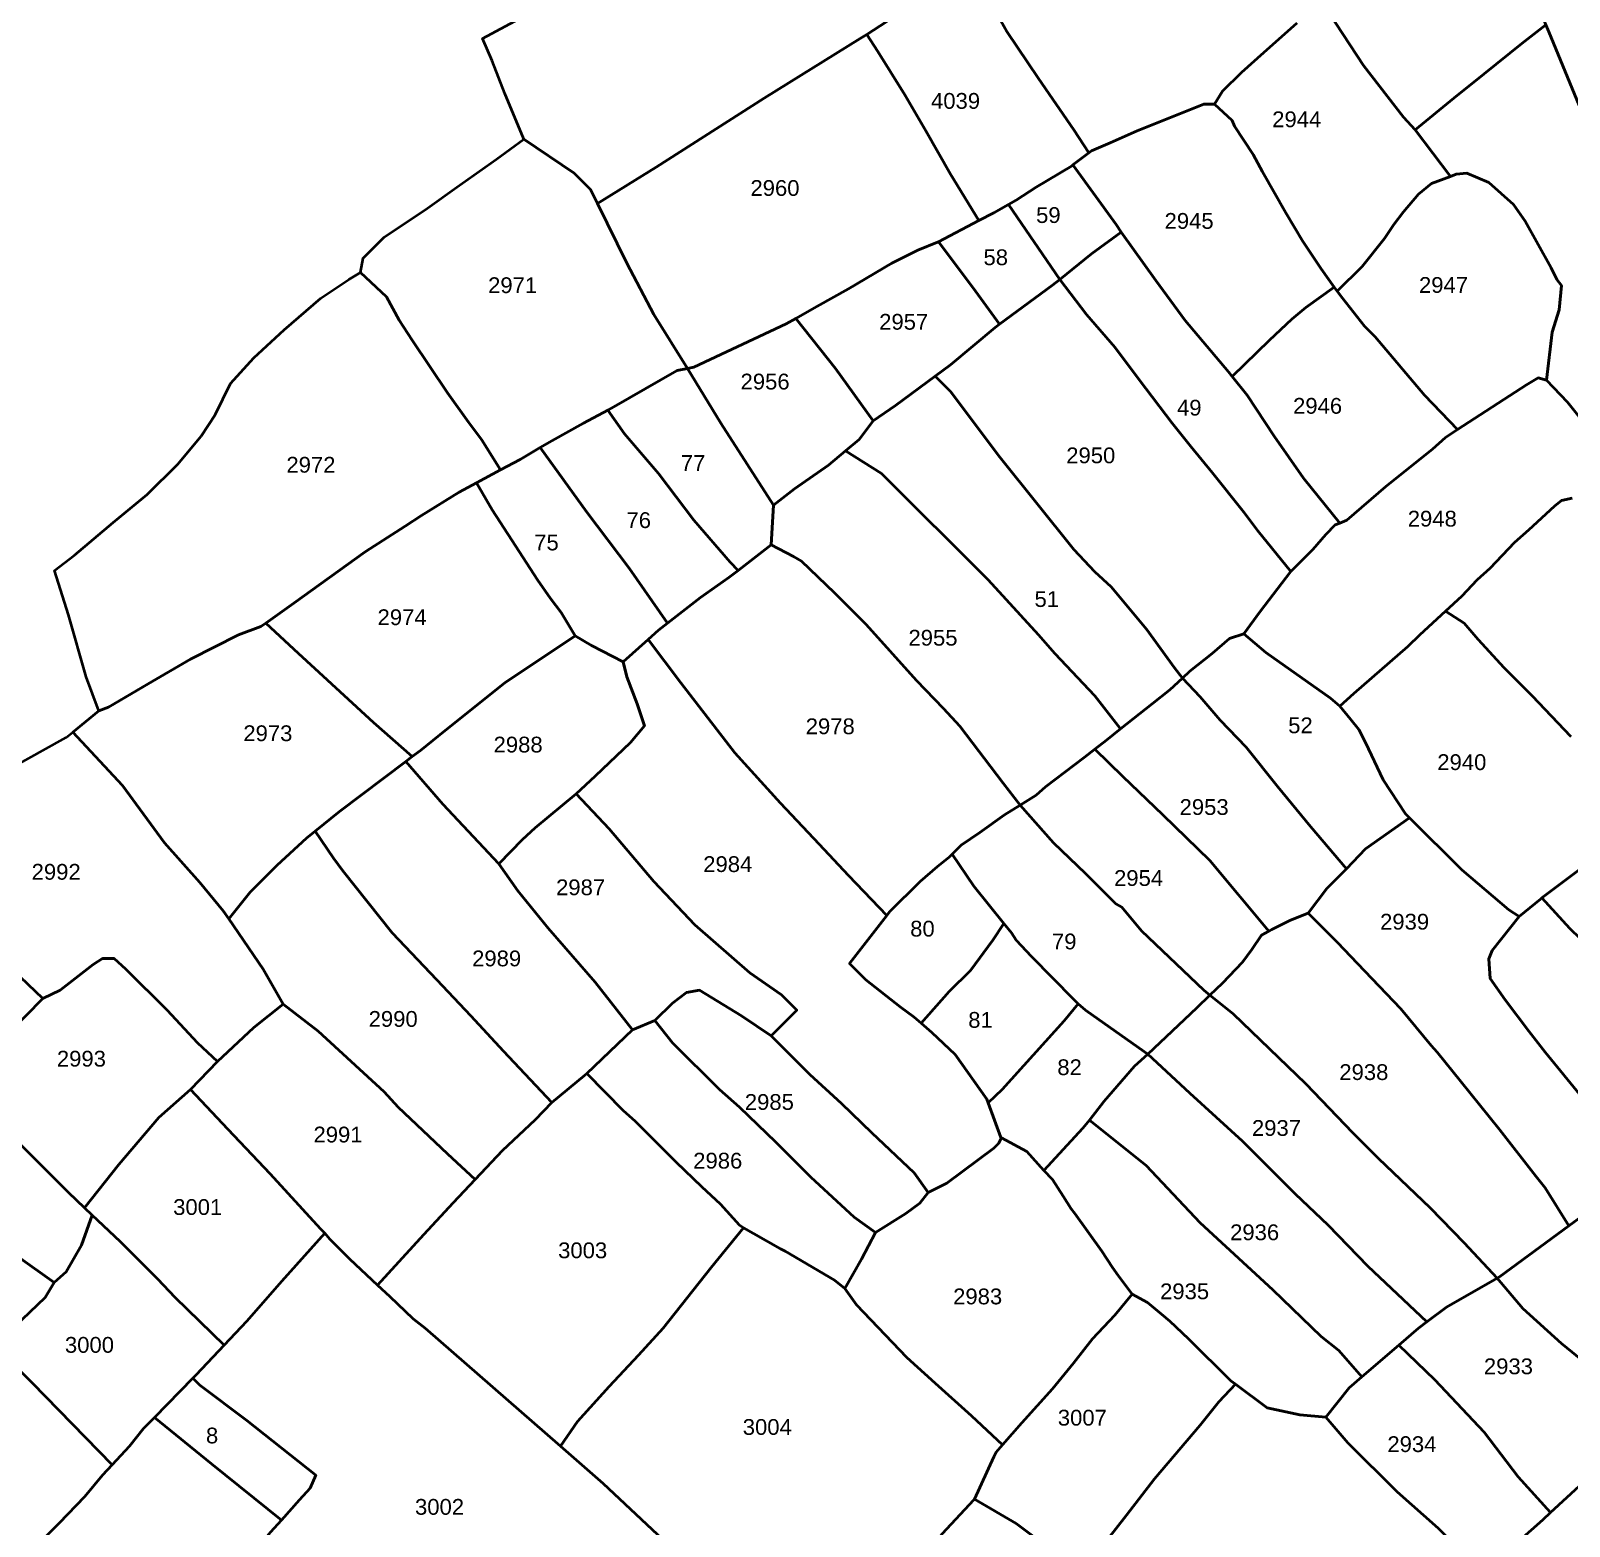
# Model space of a CAD drawing. Header units: inches. Extents: x -210528 to -96779, y -167010 to -59860.
# Drawn here: x -193927 to -181319, y -108929 to -96670 of the extents above; entities that cross this region are included whole.
import ezdxf

# ---------------------------------------------------------------- set-up
doc = ezdxf.new("R2010")
doc.units = ezdxf.units.IN
doc.header["$MEASUREMENT"] = 0
doc.layers.add('PDF7_Geometry', color=9, linetype='Continuous', true_color=0x808080)
doc.layers.add('PDF7_Text', color=7, linetype='Continuous', true_color=0xffffff)
doc.styles.add('PDF Arial', font='arial.ttf')

msp = doc.modelspace()

# ---------------------------------------------------------------- linework, layer by layer
at = {"layer": 'PDF7_Geometry', "color": 1, "lineweight": 40}
for points in [[(-187667, -95143), (-187446, -95296), (-187042, -95727), (-186744, -96073), (-186513, -96331), (-187076, -96700), (-187129, -96734), (-187917, -97223), (-188801, -97788), (-189282, -98087), (-189340, -97970), (-189474, -97836), (-189887, -97558), (-190041, -97184), (-190147, -96916), (-190224, -96733), (-189849, -96532), (-189484, -96341), (-189147, -96139), (-188734, -95842), (-188311, -95536), (-187907, -95296)], [(-182041, -95511), (-181775, -96016), (-181510, -96622), (-181707, -96773), (-182015, -97022), (-182265, -97223), (-182582, -97482), (-182678, -97377), (-183005, -96955), (-183343, -96438), (-183092, -96246), (-182745, -95996), (-182226, -95632)], [(-186052, -96456), (-185927, -96676), (-185668, -97060), (-185379, -97482), (-185257, -97671), (-185386, -97769), (-185399, -97779), (-185687, -97951), (-185850, -98057), (-185914, -98093), (-186033, -98162), (-186156, -98226), (-186389, -97846), (-186591, -97491), (-186764, -97194), (-186985, -96839), (-187076, -96700), (-186513, -96331), (-186273, -96264), (-186158, -96351)], [(-187076, -96700), (-186985, -96839), (-186764, -97194), (-186591, -97491), (-186389, -97846), (-186156, -98226), (-186489, -98399), (-186495, -98402), (-186658, -98469), (-186869, -98574), (-187225, -98785), (-187485, -98929), (-187658, -99028), (-187735, -99072), (-188494, -99427), (-188546, -99438), (-188821, -98996), (-189042, -98574), (-189282, -98087), (-188801, -97788), (-187917, -97223), (-187129, -96734)], [(-184226, -97271), (-184082, -97405), (-184063, -97453), (-183909, -97683), (-183832, -97827), (-183640, -98162), (-183505, -98392), (-183351, -98622), (-183244, -98772), (-183476, -98939), (-183592, -99035), (-183774, -99207), (-184080, -99504), (-184111, -99466), (-184466, -99044), (-184707, -98718), (-184990, -98320), (-185033, -98258), (-185386, -97769), (-185257, -97671), (-185235, -97654), (-185081, -97587), (-184860, -97491), (-184312, -97271)], [(-189887, -97558), (-189474, -97836), (-189340, -97970), (-189282, -98087), (-189042, -98574), (-188821, -98996), (-188546, -99438), (-188629, -99456), (-188763, -99532), (-189148, -99753), (-189198, -99779), (-189398, -99887), (-189657, -100031), (-189751, -100086), (-189917, -100184), (-190077, -100270), (-190234, -100021), (-190340, -99877), (-190513, -99637), (-190801, -99206), (-190907, -99043), (-191012, -98851), (-191224, -98650), (-191204, -98535), (-191031, -98363), (-190676, -98123), (-190435, -97951), (-190109, -97721)], [(-185386, -97769), (-185033, -98258), (-184990, -98320), (-185235, -98498), (-185494, -98709), (-185914, -98093), (-185850, -98057), (-185687, -97951), (-185399, -97779)], [(-182292, -97864), (-182246, -97846), (-182159, -97837), (-181977, -97913), (-181775, -98095), (-181679, -98230), (-181467, -98613), (-181419, -98709), (-181381, -98757), (-181400, -98958), (-181458, -99140), (-181506, -99533), (-181573, -99514), (-181669, -99572), (-182235, -99939), (-182506, -99658), (-182909, -99178), (-182996, -99092), (-183178, -98862), (-183221, -98803), (-183015, -98603), (-182832, -98373), (-182755, -98258), (-182678, -98153), (-182554, -98009), (-182448, -97923)], [(-185914, -98093), (-185494, -98709), (-185553, -98756), (-185988, -99075), (-186206, -98775), (-186489, -98399), (-186156, -98226), (-186033, -98162)], [(-184990, -98320), (-184707, -98718), (-184466, -99044), (-184111, -99466), (-184080, -99504), (-183957, -99657), (-183736, -99993), (-183496, -100338), (-183198, -100706), (-183236, -100721), (-183313, -100798), (-183419, -100923), (-183600, -101103), (-183871, -100769), (-183986, -100616), (-184246, -100290), (-184419, -100079), (-184572, -99887), (-184841, -99533), (-185043, -99264), (-185274, -98996), (-185494, -98709), (-185235, -98498)], [(-186489, -98399), (-186206, -98775), (-185988, -99075), (-186024, -99101), (-186389, -99408), (-186514, -99501), (-186841, -99743), (-187023, -99868), (-187331, -99437), (-187658, -99028), (-187485, -98929), (-187225, -98785), (-186869, -98574), (-186658, -98469), (-186495, -98402)], [(-191224, -98650), (-191012, -98851), (-190907, -99043), (-190801, -99206), (-190513, -99637), (-190340, -99877), (-190234, -100021), (-190077, -100270), (-190274, -100376), (-190417, -100452), (-190724, -100644), (-190859, -100730), (-191186, -100941), (-191772, -101362), (-192000, -101525), (-192041, -101554), (-192224, -101621), (-192618, -101822), (-192964, -102024), (-193291, -102215), (-193368, -102244), (-193473, -101966), (-193617, -101458), (-193733, -101094), (-193569, -100969), (-193252, -100701), (-192973, -100471), (-192723, -100222), (-192531, -99992), (-192416, -99819), (-192291, -99561), (-192098, -99350), (-191849, -99120), (-191551, -98861), (-191320, -98708)], [(-185494, -98709), (-185274, -98996), (-185043, -99264), (-184841, -99533), (-184572, -99887), (-184419, -100079), (-184246, -100290), (-183986, -100616), (-183871, -100769), (-183600, -101103), (-183602, -101105), (-183852, -101431), (-183986, -101613), (-184102, -101651), (-184246, -101776), (-184428, -101919), (-184489, -101976), (-184553, -101891), (-184784, -101574), (-185072, -101229), (-185207, -101105), (-185380, -100922), (-185985, -100165), (-186389, -99628), (-186514, -99501), (-186389, -99408), (-186024, -99101), (-185988, -99075), (-185553, -98756)], [(-183221, -98803), (-183178, -98862), (-182996, -99092), (-182909, -99178), (-182506, -99658), (-182235, -99939), (-182333, -100003), (-182438, -100099), (-182823, -100405), (-183140, -100683), (-183198, -100706), (-183496, -100338), (-183736, -99993), (-183957, -99657), (-184080, -99504), (-183774, -99207), (-183592, -99035), (-183476, -98939), (-183244, -98772)], [(-187658, -99028), (-187331, -99437), (-187023, -99868), (-187139, -100021), (-187249, -100114), (-187389, -100232), (-187667, -100424), (-187840, -100558), (-188273, -99887), (-188546, -99438), (-188494, -99427), (-187735, -99072)], [(-188546, -99438), (-188273, -99887), (-187840, -100558), (-187860, -100884), (-188129, -101093), (-188196, -101027), (-188494, -100682), (-188782, -100299), (-189061, -99973), (-189198, -99779), (-189148, -99753), (-188763, -99532), (-188629, -99456)], [(-186514, -99501), (-186389, -99628), (-185985, -100165), (-185380, -100922), (-185207, -101105), (-185072, -101229), (-184784, -101574), (-184553, -101891), (-184489, -101976), (-184592, -102073), (-184736, -102188), (-184995, -102393), (-185207, -102121), (-185534, -101775), (-185668, -101622), (-186082, -101172), (-186956, -100299), (-187249, -100114), (-187139, -100021), (-187023, -99868), (-186841, -99743)], [(-189198, -99779), (-189061, -99973), (-188782, -100299), (-188494, -100682), (-188196, -101027), (-188129, -101093), (-188206, -101152), (-188437, -101315), (-188709, -101526), (-189023, -101075), (-189369, -100615), (-189751, -100086), (-189657, -100031), (-189398, -99887)], [(-189751, -100086), (-189369, -100615), (-189023, -101075), (-188709, -101526), (-188783, -101583), (-188867, -101659), (-189071, -101842), (-189331, -101708), (-189465, -101631), (-189580, -101439), (-189667, -101324), (-189773, -101171), (-189984, -100845), (-190147, -100596), (-190274, -100376), (-190077, -100270), (-189917, -100184)], [(-187249, -100114), (-186956, -100299), (-186082, -101172), (-185668, -101622), (-185534, -101775), (-185207, -102121), (-184995, -102393), (-185111, -102485), (-185206, -102559), (-185294, -102628), (-185611, -102868), (-185688, -102935), (-185819, -103018), (-185957, -102839), (-186312, -102370), (-186447, -102226), (-186668, -101996), (-187081, -101536), (-187341, -101277), (-187610, -101018), (-187677, -100980), (-187860, -100884), (-187840, -100558), (-187667, -100424), (-187389, -100232)], [(-190274, -100376), (-190147, -100596), (-189984, -100845), (-189773, -101171), (-189667, -101324), (-189580, -101439), (-189465, -101631), (-190042, -102014), (-190532, -102407), (-190734, -102570), (-190800, -102620), (-191118, -102340), (-191599, -101899), (-191734, -101775), (-192000, -101525), (-191772, -101362), (-191186, -100941), (-190859, -100730), (-190724, -100644), (-190417, -100452)], [(-187860, -100884), (-187677, -100980), (-187610, -101018), (-187341, -101277), (-187081, -101536), (-186668, -101996), (-186447, -102226), (-186312, -102370), (-185957, -102839), (-185819, -103018), (-185947, -103098), (-186149, -103242), (-186303, -103347), (-186377, -103421), (-186399, -103443), (-186495, -103520), (-186639, -103644), (-186889, -103893), (-186912, -103922), (-187226, -103596), (-187466, -103337), (-187783, -103002), (-188158, -102590), (-188600, -102015), (-188867, -101659), (-188783, -101583), (-188709, -101526), (-188437, -101315), (-188206, -101152), (-188129, -101093)], [(-192000, -101525), (-191734, -101775), (-191599, -101899), (-191118, -102340), (-190800, -102620), (-190854, -102660), (-191397, -103069), (-191596, -103231), (-191666, -103289), (-191907, -103509), (-192128, -103730), (-192303, -103950), (-192349, -103883), (-192541, -103653), (-192830, -103327), (-193175, -102857), (-193582, -102420), (-193368, -102244), (-193291, -102215), (-192964, -102024), (-192618, -101822), (-192224, -101621), (-192041, -101554)], [(-183986, -101613), (-183804, -101766), (-183275, -102140), (-183198, -102207), (-183112, -102312), (-183044, -102399), (-182987, -102504), (-182843, -102811), (-182660, -103089), (-182628, -103121), (-182987, -103376), (-183145, -103539), (-183439, -103194), (-183708, -102868), (-183967, -102542), (-184179, -102322), (-184342, -102130), (-184489, -101976), (-184428, -101919), (-184246, -101776), (-184102, -101651)], [(-189465, -101631), (-189331, -101708), (-189071, -101842), (-189042, -101967), (-188956, -102187), (-188898, -102369), (-189013, -102503), (-189302, -102781), (-189456, -102925), (-189792, -103203), (-189898, -103299), (-190090, -103500), (-190551, -103011), (-190854, -102660), (-190800, -102620), (-190734, -102570), (-190532, -102407), (-190042, -102014)], [(-188867, -101659), (-188600, -102015), (-188158, -102590), (-187783, -103002), (-187466, -103337), (-187226, -103596), (-186912, -103922), (-187216, -104315), (-187082, -104449), (-186803, -104670), (-186688, -104756), (-186630, -104805), (-186543, -104881), (-186351, -105063), (-186092, -105427), (-186081, -105458), (-185976, -105743), (-185971, -105746), (-185996, -105791), (-186034, -105830), (-186419, -106117), (-186572, -106194), (-186688, -106031), (-187034, -105705), (-187284, -105465), (-187543, -105226), (-187860, -104909), (-187649, -104698), (-187774, -104574), (-188033, -104392), (-188485, -103999), (-188821, -103644), (-189187, -103213), (-189456, -102925), (-189302, -102781), (-189013, -102503), (-188898, -102369), (-188956, -102187), (-189042, -101967), (-189071, -101842)], [(-184489, -101976), (-184342, -102130), (-184179, -102322), (-183967, -102542), (-183708, -102868), (-183439, -103194), (-183145, -103539), (-183304, -103702), (-183458, -103903), (-183602, -103961), (-183756, -104038), (-183781, -104052), (-184265, -103472), (-184650, -103098), (-184976, -102782), (-185206, -102559), (-185111, -102485), (-184995, -102393), (-184736, -102188), (-184592, -102073)], [(-185206, -102559), (-184976, -102782), (-184650, -103098), (-184265, -103472), (-183781, -104052), (-183842, -104085), (-183919, -104200), (-183996, -104306), (-184160, -104478), (-184263, -104576), (-184313, -104536), (-184823, -104047), (-184986, -103855), (-185034, -103827), (-185284, -103577), (-185544, -103328), (-185819, -103018), (-185688, -102935), (-185611, -102868), (-185294, -102628)], [(-190854, -102660), (-190551, -103011), (-190090, -103500), (-189936, -103720), (-189686, -104027), (-189302, -104468), (-188995, -104861), (-189370, -105217), (-189389, -105235), (-189658, -105455), (-190052, -105034), (-190321, -104746), (-190600, -104449), (-190965, -104065), (-191369, -103557), (-191445, -103452), (-191596, -103231), (-191397, -103069)], [(-189456, -102925), (-189187, -103213), (-188821, -103644), (-188485, -103999), (-188033, -104392), (-187774, -104574), (-187649, -104698), (-187860, -104909), (-188101, -104746), (-188447, -104535), (-188552, -104555), (-188668, -104641), (-188812, -104784), (-188995, -104861), (-189302, -104468), (-189686, -104027), (-189936, -103720), (-190090, -103500), (-189898, -103299), (-189792, -103203)], [(-185819, -103018), (-185544, -103328), (-185284, -103577), (-185034, -103827), (-184986, -103855), (-184823, -104047), (-184313, -104536), (-184263, -104576), (-184371, -104680), (-184773, -105058), (-184986, -104910), (-185284, -104699), (-185343, -104646), (-185380, -104612), (-185726, -104258), (-185851, -104124), (-185890, -104066), (-185953, -103988), (-186197, -103683), (-186377, -103421), (-186303, -103347), (-186149, -103242), (-185947, -103098)], [(-191596, -103231), (-191445, -103452), (-191369, -103557), (-190965, -104065), (-190600, -104449), (-190321, -104746), (-190052, -105034), (-189658, -105455), (-189792, -105599), (-190062, -105848), (-190286, -106088), (-190513, -105877), (-190917, -105493), (-191032, -105369), (-191571, -104870), (-191859, -104650), (-192022, -104362), (-192303, -103950), (-192128, -103730), (-191907, -103509), (-191666, -103289)], [(-180997, -103294), (-180911, -103367), (-180776, -103492), (-180718, -103559), (-180488, -103846), (-180238, -104067), (-180065, -104239), (-179671, -104575), (-179575, -104661), (-179546, -104680), (-179196, -105084), (-179238, -105150), (-179275, -105214), (-179315, -105284), (-179473, -105434), (-179527, -105485), (-179700, -105610), (-179882, -105447), (-180526, -104805), (-180872, -104450), (-180968, -104364), (-181314, -104028), (-181542, -103779), (-181237, -103549)], [(-186377, -103421), (-186197, -103683), (-185953, -103988), (-186043, -104124), (-186226, -104373), (-186399, -104545), (-186630, -104805), (-186688, -104756), (-186803, -104670), (-187082, -104449), (-187216, -104315), (-186912, -103922), (-186889, -103893), (-186639, -103644), (-186495, -103520), (-186399, -103443)], [(-185953, -103988), (-185890, -104066), (-185851, -104124), (-185726, -104258), (-185380, -104612), (-185343, -104646), (-185457, -104785), (-185534, -104871), (-185967, -105350), (-186081, -105458), (-186092, -105427), (-186351, -105063), (-186543, -104881), (-186630, -104805), (-186399, -104545), (-186226, -104373), (-186043, -104124)], [(-183458, -103903), (-183218, -104143), (-183054, -104316), (-182699, -104689), (-182449, -104987), (-182401, -105044), (-182208, -105284), (-181891, -105677), (-181593, -106060), (-181516, -106156), (-181321, -106468), (-181891, -106884), (-181910, -106895), (-182180, -106606), (-182458, -106319), (-182881, -105916), (-183093, -105705), (-183477, -105303), (-184073, -104728), (-184263, -104576), (-184160, -104478), (-183996, -104306), (-183919, -104200), (-183842, -104085), (-183781, -104052), (-183756, -104038), (-183602, -103961)], [(-193829, -104602), (-193685, -104535), (-193416, -104324), (-193339, -104276), (-193243, -104276), (-193147, -104362), (-192810, -104698), (-192561, -104966), (-192397, -105119), (-192618, -105349), (-192878, -105579), (-193205, -105963), (-193487, -106318), (-193618, -106193), (-194003, -105809), (-194156, -105637), (-194458, -105271), (-194387, -105196), (-194099, -104880)], [(-188812, -104784), (-188668, -104641), (-188552, -104555), (-188447, -104535), (-188101, -104746), (-187860, -104909), (-187543, -105226), (-187284, -105465), (-187034, -105705), (-186688, -106031), (-186572, -106194), (-186640, -106280), (-186755, -106366), (-187005, -106520), (-187178, -106395), (-187534, -106069), (-187822, -105781), (-188120, -105494), (-188283, -105350), (-188668, -104967)], [(-185343, -104646), (-185284, -104699), (-184986, -104910), (-184773, -105058), (-184881, -105159), (-185131, -105446), (-185251, -105600), (-185304, -105667), (-185624, -106012), (-185765, -105858), (-185971, -105746), (-185976, -105743), (-186081, -105458), (-185967, -105350), (-185534, -104871), (-185457, -104785)], [(-184263, -104576), (-184073, -104728), (-183477, -105303), (-183093, -105705), (-182881, -105916), (-182458, -106319), (-182180, -106606), (-181910, -106895), (-182324, -107134), (-182486, -107255), (-182968, -106798), (-183295, -106462), (-183564, -106204), (-183996, -105772), (-184429, -105379), (-184773, -105058), (-184371, -104680)], [(-191859, -104650), (-191571, -104870), (-191032, -105369), (-190917, -105493), (-190513, -105877), (-190286, -106088), (-190465, -106279), (-190706, -106538), (-191085, -106952), (-191311, -106739), (-191475, -106576), (-191518, -106528), (-191552, -106490), (-191965, -106040), (-192311, -105675), (-192618, -105349), (-192397, -105119), (-192099, -104842)], [(-188995, -104861), (-188812, -104784), (-188668, -104967), (-188283, -105350), (-188120, -105494), (-187822, -105781), (-187534, -106069), (-187178, -106395), (-187005, -106520), (-187120, -106740), (-187255, -106980), (-187341, -106912), (-187745, -106673), (-187784, -106654), (-188005, -106529), (-188085, -106482), (-188120, -106462), (-188274, -106289), (-188428, -106146), (-188639, -105944), (-188975, -105609), (-189071, -105522), (-189370, -105217)], [(-184773, -105058), (-184429, -105379), (-183996, -105772), (-183564, -106204), (-183295, -106462), (-182968, -106798), (-182486, -107255), (-182555, -107306), (-182716, -107445), (-183018, -107705), (-183208, -107488), (-183353, -107373), (-183747, -106990), (-184342, -106443), (-184785, -105973), (-185251, -105600), (-185131, -105446), (-184881, -105159)], [(-194458, -105271), (-194156, -105637), (-194003, -105809), (-193618, -106193), (-193487, -106318), (-193424, -106378), (-193512, -106624), (-193637, -106845), (-193734, -106931), (-194031, -106720), (-194243, -106557), (-194675, -106202), (-195000, -105858), (-194868, -105704)], [(-189370, -105217), (-189071, -105522), (-188975, -105609), (-188639, -105944), (-188428, -106146), (-188274, -106289), (-188120, -106462), (-188085, -106482), (-188351, -106807), (-188745, -107305), (-188947, -107526), (-189187, -107784), (-189447, -108072), (-189585, -108274), (-190696, -107305), (-190792, -107228), (-190984, -107046), (-191085, -106952), (-190706, -106538), (-190465, -106279), (-190286, -106088), (-190062, -105848), (-189792, -105599), (-189658, -105455), (-189389, -105235)], [(-192618, -105349), (-192311, -105675), (-191965, -106040), (-191552, -106490), (-191518, -106528), (-191869, -106921), (-192157, -107247), (-192342, -107444), (-192744, -107055), (-192888, -106902), (-193195, -106595), (-193424, -106378), (-193487, -106318), (-193205, -105963), (-192878, -105579)], [(-185251, -105600), (-184785, -105973), (-184342, -106443), (-183747, -106990), (-183353, -107373), (-183208, -107488), (-183018, -107705), (-183122, -107795), (-183314, -108034), (-183526, -108015), (-183795, -107958), (-184053, -107766), (-184093, -107737), (-184439, -107392), (-184592, -107248), (-184660, -107191), (-184775, -107095), (-184900, -107028), (-185015, -106874), (-185063, -106807), (-185150, -106673), (-185371, -106366), (-185400, -106328), (-185467, -106223), (-185554, -106088), (-185624, -106012), (-185304, -105667)], [(-185971, -105746), (-185765, -105858), (-185624, -106012), (-185554, -106088), (-185467, -106223), (-185400, -106328), (-185371, -106366), (-185150, -106673), (-185063, -106807), (-185015, -106874), (-184900, -107028), (-185044, -107200), (-185227, -107392), (-185381, -107593), (-185554, -107804), (-185804, -108082), (-185963, -108262), (-186217, -108024), (-186515, -107756), (-186746, -107545), (-187159, -107114), (-187255, -106980), (-187120, -106740), (-187005, -106520), (-186755, -106366), (-186640, -106280), (-186572, -106194), (-186419, -106117), (-186034, -105830), (-185996, -105791)], [(-195000, -105858), (-194675, -106202), (-194243, -106557), (-194031, -106720), (-193734, -106931), (-193810, -107055), (-194060, -107295), (-194207, -107482), (-194417, -107321), (-194627, -107161), (-194752, -107065), (-194993, -106883), (-195546, -106471), (-195262, -106164)], [(-180800, -106078), (-180776, -106108), (-180450, -106290), (-180353, -106357), (-180328, -106381), (-180238, -106463), (-180027, -106741), (-179940, -106846), (-179905, -106911), (-180056, -107067), (-180325, -107345), (-180507, -107546), (-180642, -107699), (-180834, -107900), (-181017, -107728), (-181382, -107431), (-181699, -107143), (-181910, -106895), (-181891, -106884), (-181321, -106468), (-181209, -106386), (-180930, -106185)], [(-193424, -106378), (-193195, -106595), (-192888, -106902), (-192744, -107055), (-192342, -107444), (-192571, -107688), (-192598, -107716), (-192914, -108038), (-193003, -108129), (-193119, -108273), (-193260, -108426), (-193916, -107755), (-194137, -107535), (-194207, -107482), (-194060, -107295), (-193810, -107055), (-193734, -106931), (-193637, -106845), (-193512, -106624)], [(-181910, -106895), (-181699, -107143), (-181382, -107431), (-181017, -107728), (-180834, -107900), (-180690, -108121), (-180786, -108198), (-180873, -108284), (-181238, -108600), (-181471, -108817), (-181738, -108523), (-182017, -108159), (-182420, -107728), (-182716, -107445), (-182555, -107306), (-182486, -107255), (-182324, -107134)], [(-184900, -107028), (-184775, -107095), (-184660, -107191), (-184592, -107248), (-184439, -107392), (-184093, -107737), (-184053, -107766), (-184189, -107910), (-184343, -108101), (-184718, -108542), (-184948, -108839), (-185346, -109350), (-185688, -109031), (-185852, -108906), (-186194, -108707), (-186034, -108360), (-186015, -108322), (-185963, -108262), (-185804, -108082), (-185554, -107804), (-185381, -107593), (-185227, -107392), (-185044, -107200)], [(-194417, -107321), (-194207, -107482), (-194137, -107535), (-193916, -107755), (-193260, -108426), (-193340, -108512), (-193484, -108685), (-193695, -108905), (-193859, -109068), (-194138, -109388), (-194589, -109058), (-194974, -108732), (-195278, -108531), (-195118, -108311), (-194695, -107678)], [(-182716, -107445), (-182420, -107728), (-182017, -108159), (-181738, -108523), (-181471, -108817), (-181536, -108878), (-181892, -109194), (-182017, -109319), (-182392, -108945), (-182728, -108648), (-183132, -108245), (-183314, -108034), (-183122, -107795), (-183018, -107705)], [(-192598, -107716), (-192542, -107774), (-192157, -108062), (-191590, -108512), (-191638, -108618), (-191725, -108714), (-191872, -108880), (-192446, -108417), (-192914, -108038)], [(-192914, -108038), (-192446, -108417), (-191872, -108880), (-191961, -108979), (-192023, -109049), (-192468, -109503), (-192484, -109519), (-192802, -109835), (-193080, -110190), (-193148, -110151), (-193561, -109797), (-194138, -109388), (-193859, -109068), (-193695, -108905), (-193484, -108685), (-193340, -108512), (-193260, -108426), (-193119, -108273), (-193003, -108129)], [(-186194, -108707), (-185852, -108906), (-185688, -109031), (-185346, -109350), (-185516, -109529), (-185583, -109625), (-185987, -110152), (-186283, -110519), (-186535, -110325), (-186765, -110162), (-186919, -110037), (-187098, -109834), (-186900, -109558), (-186765, -109395), (-186457, -108992), (-186198, -108714)]]:
    msp.add_lwpolyline(points, close=True, dxfattribs=at)
for points in [[(-183343, -96438), (-183005, -96955), (-182678, -97377), (-182582, -97482), (-182292, -97864), (-182448, -97923), (-182554, -98009), (-182678, -98153), (-182755, -98258), (-182832, -98373), (-183015, -98603), (-183221, -98803), (-183244, -98772), (-183351, -98622), (-183505, -98392), (-183640, -98162), (-183832, -97827), (-183909, -97683), (-184063, -97453), (-184082, -97405), (-184226, -97271), (-184159, -97165), (-184005, -97012), (-183822, -96849), (-183649, -96696), (-183550, -96607)], [(-183550, -96607), (-183649, -96696), (-183822, -96849), (-184005, -97012), (-184159, -97165), (-184226, -97271), (-184312, -97271), (-184860, -97491), (-185081, -97587), (-185235, -97654), (-185257, -97671), (-185379, -97482), (-185668, -97060), (-185927, -96676), (-186052, -96456)], [(-181150, -99945), (-181333, -99715), (-181506, -99533), (-181458, -99140), (-181400, -98958), (-181381, -98757), (-181419, -98709), (-181467, -98613), (-181679, -98230), (-181775, -98095), (-181977, -97913), (-182159, -97837), (-182246, -97846), (-182292, -97864), (-182582, -97482), (-182265, -97223), (-182015, -97022), (-181707, -96773), (-181510, -96622), (-181486, -96677), (-181237, -97281)], [(-181237, -97281), (-181486, -96677), (-181510, -96622)], [(-181295, -100501), (-181381, -100520), (-181439, -100568), (-181650, -100760), (-181766, -100865), (-181968, -101076), (-182073, -101172), (-182198, -101306), (-182333, -101429), (-182544, -101622), (-182641, -101718), (-183083, -102102), (-183198, -102207), (-183275, -102140), (-183804, -101766), (-183986, -101613), (-183852, -101431), (-183602, -101105), (-183600, -101103), (-183419, -100923), (-183313, -100798), (-183236, -100721), (-183198, -100706), (-183140, -100683), (-182823, -100405), (-182438, -100099), (-182333, -100003), (-182235, -99939), (-181669, -99572), (-181573, -99514), (-181506, -99533), (-181333, -99715), (-181150, -99945)], [(-181305, -102456), (-181622, -102121), (-181852, -101891), (-182064, -101661), (-182179, -101527), (-182333, -101429), (-182198, -101306), (-182073, -101172), (-181968, -101076), (-181766, -100865), (-181650, -100760), (-181439, -100568), (-181381, -100520), (-181295, -100501)], [(-181237, -103549), (-181542, -103779), (-181555, -103789), (-181728, -103932), (-181814, -103875), (-182199, -103549), (-182628, -103121), (-182660, -103089), (-182843, -102811), (-182987, -102504), (-183044, -102399), (-183112, -102312), (-183198, -102207), (-183083, -102102), (-182641, -101718), (-182544, -101622), (-182333, -101429), (-182179, -101527), (-182064, -101661), (-181852, -101891), (-181622, -102121), (-181305, -102456)], [(-194156, -102752), (-193829, -102570), (-193637, -102464), (-193582, -102420), (-193175, -102857), (-192830, -103327), (-192541, -103653), (-192349, -103883), (-192303, -103950), (-192022, -104362), (-191859, -104650), (-192099, -104842), (-192397, -105119), (-192561, -104966), (-192810, -104698), (-193147, -104362), (-193243, -104276), (-193339, -104276), (-193416, -104324), (-193685, -104535), (-193829, -104602), (-194070, -104372)], [(-181209, -106386), (-181321, -106468), (-181516, -106156), (-181593, -106060), (-181891, -105677), (-182208, -105284), (-182401, -105044), (-182449, -104987), (-182699, -104689), (-183054, -104316), (-183218, -104143), (-183458, -103903), (-183304, -103702), (-183145, -103539), (-182987, -103376), (-182628, -103121), (-182199, -103549), (-181814, -103875), (-181728, -103932), (-181949, -104210), (-181978, -104277), (-181968, -104440), (-181843, -104613), (-181651, -104872), (-181516, -105044), (-181209, -105418)], [(-181209, -105418), (-181516, -105044), (-181651, -104872), (-181843, -104613), (-181968, -104440), (-181978, -104277), (-181949, -104210), (-181728, -103932), (-181555, -103789), (-181542, -103779), (-181314, -104028)], [(-191961, -108979), (-191872, -108880), (-191725, -108714), (-191638, -108618), (-191590, -108512), (-192157, -108062), (-192542, -107774), (-192598, -107716), (-192571, -107688), (-192342, -107444), (-192157, -107247), (-191869, -106921), (-191518, -106528), (-191475, -106576), (-191311, -106739), (-191085, -106952), (-190984, -107046), (-190792, -107228), (-190696, -107305), (-189585, -108274), (-189235, -108580), (-188745, -109040)], [(-188745, -109040), (-189235, -108580), (-189585, -108274), (-189447, -108072), (-189187, -107784), (-188947, -107526), (-188745, -107305), (-188351, -106807), (-188085, -106482), (-188005, -106529), (-187784, -106654), (-187745, -106673), (-187341, -106912), (-187255, -106980), (-187159, -107114), (-186746, -107545), (-186515, -107756), (-186217, -108024), (-185963, -108262), (-186015, -108322), (-186034, -108360), (-186194, -108707), (-186198, -108714), (-186457, -108992)], [(-185346, -109350), (-184948, -108839), (-184718, -108542), (-184343, -108101), (-184189, -107910), (-184053, -107766), (-183795, -107958), (-183526, -108015), (-183314, -108034), (-183132, -108245), (-182728, -108648), (-182392, -108945)], [(-181248, -109539), (-181382, -109654), (-181565, -109817), (-181796, -109999), (-181930, -110114), (-182142, -110306), (-182350, -110537), (-182880, -110132), (-182718, -109990), (-182353, -109664), (-182161, -109491), (-182094, -109424), (-182017, -109319), (-181892, -109194), (-181536, -108878), (-181471, -108817), (-181238, -108600)]]:
    msp.add_lwpolyline(points, dxfattribs=at)

# ---------------------------------------------------------------- texts
at = {"layer": 'PDF7_Text', "color": 4, "attachment_point": 7, "rotation": 359.9925, "style": 'PDF Arial'}
for s, insert, char_height in [('4039', (-186549, -97311), 129.4), ('2944', (-183753, -97462), 129.4), ('2960', (-188029, -98025), 129.4), ('59', (-185688, -98247), 129.4), ('2945', (-184635, -98295), 129.4), ('58', (-186119, -98593), 129.4), ('2971', (-190179, -98822), 129.4), ('2947', (-182550, -98820), 129.4), ('2957', (-186974, -99122), 129.4), ('2956', (-188110, -99612), 129.4), ('49', (-184533, -99826), 129.4), ('2946', (-183582, -99811), 129.4), ('2950', (-185441, -100217), 129.4), ('2972', (-191832, -100294), 129.4), ('77', (-188600, -100278), 129.4), ('76', (-189045, -100748), 129.4), ('2948', (-182642, -100736), 129.4), ('75', (-189801, -100931), 129.4), ('51', (-185701, -101395), 129.4), ('2974', (-191085, -101544), 129.4), ('2955', (-186734, -101712), 129.4), ('2973', (-192185, -102495), 129.4), ('2978', (-187576, -102438), 129.4), ('52', (-183622, -102430), 129.4), ('2988', (-190134, -102588), 129.4), ('2940', (-182400, -102732), 129.4), ('2953', (-184512, -103100), 129.4), ('2992', (-193920, -103631), 129.4), ('2984', (-188416, -103568), 129.4), ('2987', (-189622, -103758), 129.4), ('2954', (-185049, -103682), 129.4), ('80', (-186720, -104097), 129.4), ('2939', (-182869, -104040), 129.4), ('79', (-185558, -104202), 129.4), ('2989', (-190310, -104341), 129.4), ('2990', (-191158, -104837), 129.4), ('81', (-186244, -104845), 129.4), ('2993', (-193713, -105163), 129.4), ('82', (-185514, -105233), 129.4), ('2938', (-183203, -105273), 129.4), ('2985', (-188075, -105518), 129.4), ('2991', (-191610, -105785), 129.4), ('2937', (-183919, -105731), 129.4), ('2986', (-188498, -105999), 129.4), ('3001', (-192760, -106379), 129.4), ('2936', (-184098, -106586), 129.4), ('3003', (-189605, -106734), 129.4), ('2983', (-186368, -107112), 129.4), ('2935', (-184672, -107070), 129.4), ('3000', (-193647, -107509), 129.4), ('2933', (-182018, -107685), 129.4), ('3004', (-188092, -108182), 129.4), ('3007', (-185510, -108106), 129.4), ('8', (-192491, -108252), 129), ('2934', (-182809, -108323), 129.4), ('3002', (-190778, -108837), 129.4)]:
    msp.add_mtext(s, dxfattribs=dict(at, insert=insert, char_height=char_height))

doc.saveas('drawing.dxf')
